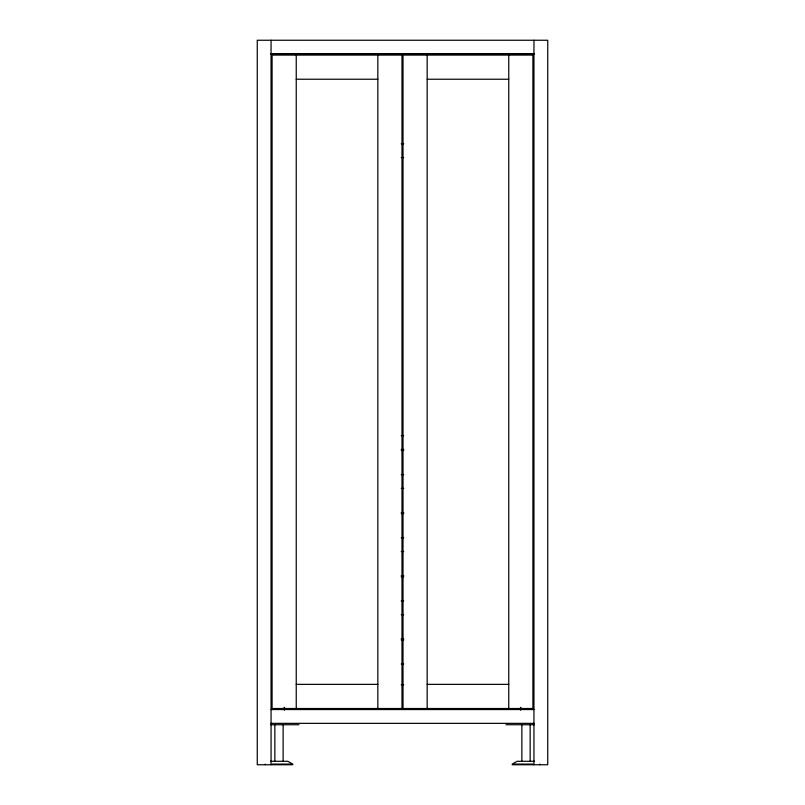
<?xml version="1.0" encoding="UTF-8"?>
<svg xmlns="http://www.w3.org/2000/svg" width="805" height="805" viewBox="0 0 805 805"><rect width="100%" height="100%" fill="white"/><g stroke="black" fill="none" stroke-linecap="round" stroke-linejoin="round"><path stroke-width="1.21" d="M270.711 53.704L534.289 53.704M271.054 54.046L533.946 54.046M296.24 79.232L377.837 79.232M427.163 79.232L508.76 79.232M401.242 143.753L403.758 143.753M401.242 157.549L403.758 157.549M401.242 435.616L403.758 435.616M401.242 449.421L403.758 449.421M401.242 450.458L403.758 450.458M401.242 474.608L403.758 474.608M401.242 488.404L403.758 488.404M401.242 512.554L403.758 512.554M401.242 513.59L403.758 513.59M401.242 537.74L403.758 537.74M401.242 551.536L403.758 551.536M401.242 575.686L403.758 575.686M401.242 576.722L403.758 576.722M401.242 600.872L403.758 600.872M401.242 614.678L403.758 614.678M401.242 638.828L403.758 638.828M401.242 639.864L403.758 639.864M401.242 664.014L403.758 664.014M296.24 684.361L377.837 684.361M427.163 684.361L508.76 684.361M401.242 684.713L403.758 684.713M285.544 708.863L519.456 708.863M271.054 709.547L533.946 709.547M271.054 723.353L533.946 723.353M270.661 724.731L298.997 724.731M506.003 724.731L534.339 724.731M270.46 761.299L287.818 761.299L292.789 764.086L272.09 764.086M534.54 761.299L517.182 761.299L512.211 764.086L532.91 764.086M292.789 764.75L257.258 764.75L257.258 40.25L547.742 40.25L547.742 764.75L512.211 764.75M539.813 764.086L539.813 764.75M533.946 40.25L533.946 764.75M530.153 724.731L530.153 761.299M521.871 724.731L521.871 761.299M520.835 707.394L520.835 709.899M520.493 707.394L520.493 709.899M508.76 55.082L508.76 708.511M427.163 55.082L427.163 708.511M377.837 55.082L377.837 708.511M296.24 55.082L296.24 708.511M284.507 707.394L284.507 709.899M284.165 707.394L284.165 709.899M283.129 724.731L283.129 761.299M274.847 724.731L274.847 761.299M271.054 40.25L271.054 764.75M265.187 764.086L265.187 764.75M401.987 55.082L272.09 55.082L272.09 708.511L401.987 708.511L401.987 55.082M532.91 55.082L403.013 55.082L403.013 708.511L532.91 708.511L532.91 55.082"/></g></svg>
